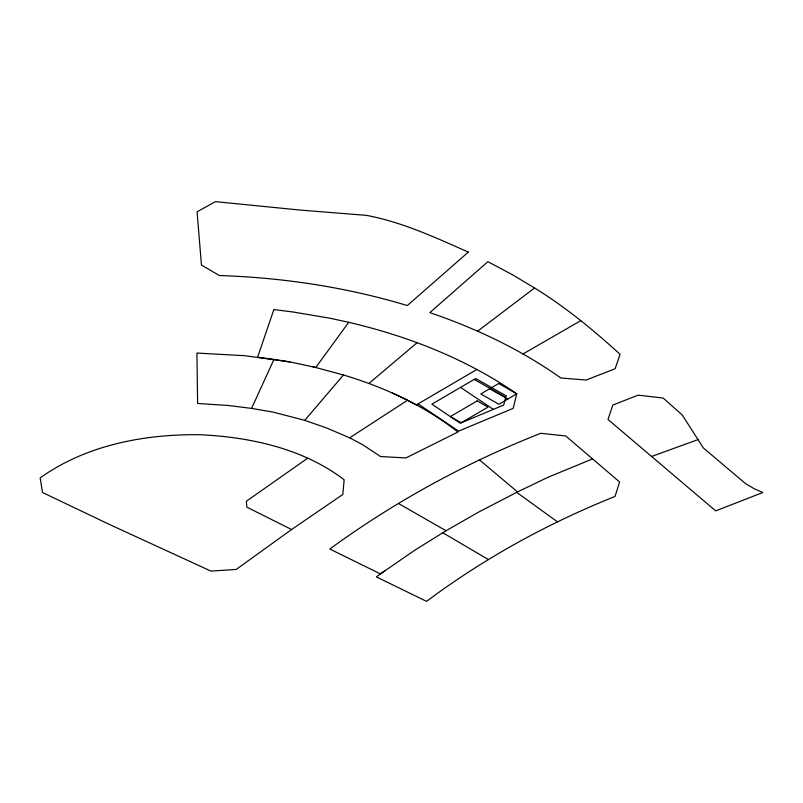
<?xml version="1.0" encoding="UTF-8"?>
<svg xmlns="http://www.w3.org/2000/svg" width="803" height="803" viewBox="0 0 803 803"><rect width="100%" height="100%" fill="white"/><g stroke="black" fill="none" stroke-linecap="round" stroke-linejoin="round"><path stroke-width="1.2" d="M289.853 361.912L244.584 355.679L196.936 353.059L197.618 403.447L228.714 405.525L251.57 408.406L273.953 359.423L289.853 361.912L315.8 367.463L348.723 322.314C408.305 336.236 466.252 358.901 516.781 393.821L513.177 408.366L458.603 431.121L418.062 403.899M251.57 408.406L272.94 412.069L304.749 420.33L343.473 375.001C368.647 382.529 393.249 392.286 416.305 404.913L477.052 369.39M368.918 383.493L417.138 342.65M477.594 331.227L534.557 287.986C565.392 306.937 593.397 329.993 620.097 354.324L615.128 368.748L586.09 380.03L560.865 378.012C520.886 349.656 476.159 328.387 429.836 312.628L487.883 261.668L512.424 274.716L534.557 287.986M385.249 570.441L376.366 576.905L426.564 601.357C484.329 558.195 548.098 523.195 615.018 496.455L619.625 482.001L565.683 435.939L540.67 433.299C465.931 462.819 394.725 501.634 329.802 549.021L380.461 573.914L414.83 550.165L446.036 530.743L478.638 512.083L517.534 491.908L479.431 459.848M291.579 529.528L342.821 494.467L344.156 479.772C303.223 448.536 250.406 437.073 199.817 434.714C144.289 434.042 86.031 445.083 40.15 477.905L42.529 492.53L109.278 524.379L210.938 571.104L236.233 569.427L291.579 529.528L246.922 507.195L246.31 501.273L307.629 458.232M304.749 420.33L326.881 428.079L349.666 437.826L407.533 400.265M522.934 353.993L580.83 320.648M592.564 458.894L547.907 477.323L516.67 492.319L557.553 521.91M651.614 456.465L698.008 439.612L703.298 447.903L745.716 483.747L754.288 488.766L762.85 492.51L715.704 510.879L608.001 419.477L612.83 405.063L638.194 395.156L663.168 398.057L682.209 414.91L698.008 439.612M273.953 359.423L257.612 357.215L273.873 309.556L293.276 312.026L330.555 318.339L348.723 322.314M311.845 366.459L343.473 375.001M349.666 437.826L362.404 444.561L380.572 456.546L405.906 457.921L457.911 432.054C437.926 416.135 415.532 403.568 392.346 392.988M474.222 379.407L505.639 397.314M489.74 388.732L507.847 399.051M398.569 503.541L446.036 530.743M442.794 532.77L488.354 559.53M460.591 387.387L493.343 409.389M506.01 395.789L503.722 405.063L460.219 423.201L431.894 404.17L475.727 378.524L506.01 395.789M468.31 252.112L407.312 305.562C346.314 287.143 282.947 277.627 219.319 275.519L201.443 265.03L197.086 211.821L215.435 201.643L300.724 210.125L366.248 215.334C401.891 221.999 435.326 237.447 468.31 252.112M498.673 383.503L480.796 393.952L498.904 404.28L516.781 393.821L498.673 383.503M477.183 400.898L450.373 416.586L461.233 422.779L488.053 407.091L477.183 400.898"/></g></svg>
